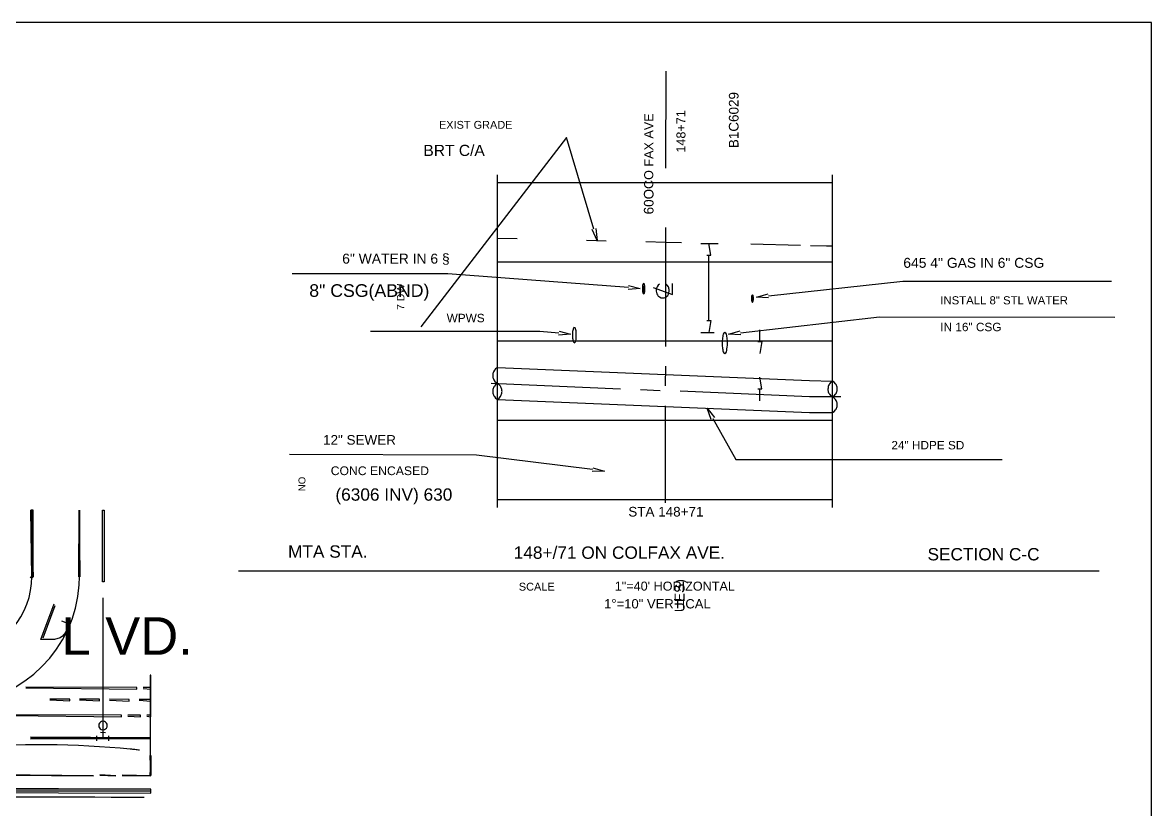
# Model space of a CAD drawing. Header units: feet. Extents: x 13 to 426, y 12 to 285.
# Drawn here: x 283.8 to 426.2, y 185.5 to 284.9 of the extents above; entities that cross this region are included whole.
import ezdxf
from ezdxf.enums import TextEntityAlignment as Align

# ---------------------------------------------------------------- set-up
doc = ezdxf.new("R2010")
doc.units = ezdxf.units.FT
for name, color, linetype in [('AGUA', 4, 'CONTINUOUS'), ('ALCANTARILLADO', 2, 'CONTINUOUS'), ('DRENAJE', 3, 'CONTINUOUS'), ('EJE_VIA', 7, 'CONTINUOUS'), ('TEXTO', 7, 'CONTINUOUS')]:
    doc.layers.add(name, color=color, linetype=linetype)
doc.styles.add('CAD_TEXT', font='Arial')

msp = doc.modelspace()

# ---------------------------------------------------------------- linework, layer by layer
at = {"layer": 'AGUA'}
msp.add_line((343.67, 254.7), (385.98, 254.7), dxfattribs=at)
for points in [[(374.35, 245.72), (391.88, 247.75), (421.58, 247.72)], [(282.79, 193.71), (284.13, 193.73), (285.46, 193.74), (286.8, 193.74), (288.13, 193.72), (289.47, 193.68), (290.8, 193.64), (292.13, 193.57), (293.44, 193.5), (294.76, 193.41), (296.06, 193.31), (297.34, 193.2), (297.49, 193.18), (297.64, 193.16), (297.78, 193.15), (297.93, 193.13), (298.07, 193.11), (298.22, 193.09), (298.37, 193.07), (298.51, 193.05)], [(282.48, 187.13), (284.55, 187.13), (286.63, 187.13), (288.71, 187.12), (290.78, 187.11), (292.86, 187.11), (294.93, 187.1), (297.01, 187.1), (299.08, 187.1)]]:
    msp.add_lwpolyline(points, dxfattribs=at)
at = {"layer": 'ALCANTARILLADO'}
msp.add_lwpolyline([(355.68, 228.45), (341.05, 230.3), (317.42, 230.35)], dxfattribs=at)
at = {"layer": 'DRENAJE'}
msp.add_lwpolyline([(370.87, 234.9), (373.77, 229.73), (407.4, 229.73)], dxfattribs=at)
at = {"layer": 'EJE_VIA'}
for p, q in [((426.22, 12.08), (426.22, 284.92)), ((364.95, 266.52), (364.97, 278.77)), ((343.67, 223.68), (343.67, 265.7)), ((385.98, 223.68), (385.98, 265.7)), ((343.67, 264.7), (385.98, 264.7)), ((364.92, 244.02), (364.93, 259.02)), ((343.67, 257.7), (346.15, 257.63)), ((354.9, 257.43), (357.4, 257.37)), ((369.37, 257.02), (371.55, 257.02)), ((375.67, 256.95), (381.92, 256.8)), ((370.37, 247.28), (370.37, 255.52)), ((369.37, 245.78), (371.05, 245.78)), ((376.78, 244.62), (376.78, 246.12)), ((343.67, 244.7), (385.98, 244.7)), ((364.9, 239.02), (364.92, 241.52)), ((342.9, 239.37), (359.23, 238.67)), ((361.73, 238.57), (364.23, 238.45)), ((376.78, 237.15), (376.78, 238.65)), ((364.88, 224.25), (364.9, 236.52)), ((343.67, 234.7), (385.98, 234.7)), ((343.67, 224.7), (385.98, 224.7)), ((284.78, 223.33), (285.07, 214.9)), ((284.78, 223.33), (284.92, 214.9)), ((290.88, 223.32), (290.97, 214.9)), ((290.88, 223.32), (290.92, 214.9)), ((311.02, 215.68), (419.62, 215.68)), ((293.9, 194.52), (293.92, 212.28)), ((286.07, 207.02), (287.72, 211.52)), ((286.35, 207.23), (287.85, 211.3)), ((293.57, 195.28), (294.22, 195.27)), ((293.13, 194.2), (293.13, 194.85)), ((293.13, 194.52), (294.65, 194.52)), ((294.65, 194.2), (294.65, 194.83))]:
    msp.add_line(p, q, dxfattribs=at)
for points in [[(426.22, 284.92), (12.6, 284.92), (12.6, 12.08)], [(355.85, 258.83), (352.38, 270.42), (334, 246.48)], [(356.08, 258.9), (356.28, 257.4), (355.62, 258.77)], [(362.4, 257.25), (364.88, 257.2), (366.92, 257.15)], [(370.12, 255.52), (370.62, 255.52), (370.37, 257.02)], [(383.17, 256.78), (385.2, 256.73), (385.98, 256.72)], [(360.2, 251.47), (337.4, 253.2), (317.77, 253.2)], [(377.87, 250.42), (394.85, 252.27), (421.17, 252.27)], [(360.22, 251.72), (361.68, 251.35), (360.17, 251.22)], [(362.13, 250.63), (362.23, 250.75), (362.27, 250.93), (362.28, 251.05), (362.3, 251.18), (362.3, 251.3), (362.3, 251.44), (362.29, 251.55), (362.27, 251.66), (362.25, 251.77), (362.23, 251.87), (362.1, 251.97), (362.03, 251.82), (362, 251.69), (361.98, 251.53), (361.97, 251.35), (361.98, 251.16), (361.99, 250.97), (362.03, 250.81), (362.07, 250.69), (362.19, 250.69), (362.24, 250.85), (362.26, 250.97), (362.26, 251.1), (362.26, 251.23), (362.25, 251.35), (362.23, 251.46), (362.18, 251.6), (362.08, 251.6), (362.02, 251.33), (362.02, 251.13), (362.02, 251.01), (362.02, 250.9), (362.05, 250.8), (362.08, 250.68)], [(363.32, 251.45), (365.77, 250.57), (365.77, 251.97)], [(364.12, 251.87), (363.97, 251.75), (363.82, 251.52), (363.75, 251.36), (363.72, 251.19), (363.71, 251.01), (363.74, 250.83), (363.79, 250.66), (363.87, 250.51), (363.98, 250.37), (364.12, 250.27), (364.35, 250.15), (364.73, 250.15), (364.84, 250.19), (365.03, 250.3), (365.17, 250.44), (365.27, 250.61), (365.33, 250.79), (365.35, 250.99), (365.35, 251.09), (365.34, 251.2), (365.33, 251.31), (365.3, 251.41), (365.27, 251.52), (365.12, 251.75), (364.97, 251.87)], [(375.87, 249.57), (375.93, 249.69), (375.94, 249.84), (375.95, 249.94), (375.94, 250.05), (375.91, 250.17), (375.81, 250.15), (375.79, 250.02), (375.78, 249.88), (375.79, 249.73), (375.82, 249.62), (375.93, 249.63), (375.96, 249.74), (375.98, 249.88), (375.99, 250.03), (375.98, 250.18), (375.97, 250.32), (375.95, 250.44), (375.88, 250.55), (375.79, 250.44), (375.76, 250.32), (375.74, 250.2), (375.73, 250.08), (375.74, 249.96), (375.75, 249.84), (375.78, 249.72), (375.82, 249.6)], [(377.88, 250.17), (376.37, 250.25), (377.83, 250.67)], [(370.12, 247.28), (370.62, 247.28), (370.37, 245.78)], [(351.42, 245.68), (349.02, 245.9), (327.68, 245.88)], [(351.45, 245.93), (352.92, 245.55), (351.4, 245.43)], [(353.38, 244.43), (353.53, 244.6), (353.57, 244.72), (353.6, 244.87), (353.63, 245.23), (353.63, 245.62), (353.62, 245.73), (353.61, 245.89), (353.6, 246), (353.58, 246.1), (353.54, 246.25), (353.48, 246.35), (353.33, 246.42), (353.25, 246.25), (353.22, 246.14), (353.19, 246.02), (353.17, 245.89), (353.15, 245.75), (353.14, 245.61), (353.14, 245.46), (353.14, 245.32), (353.15, 245.18), (353.16, 245.04), (353.18, 244.91), (353.2, 244.78), (353.23, 244.67), (353.3, 244.5)], [(372.38, 243.12), (372.5, 243.22), (372.57, 243.33), (372.62, 243.5), (372.65, 243.7), (372.68, 243.93), (372.7, 244.18), (372.72, 244.45), (372.7, 244.72), (372.68, 244.97), (372.62, 245.4), (372.57, 245.57), (372.5, 245.68), (372.38, 245.78), (372.25, 245.68), (372.18, 245.57), (372.13, 245.4), (372.07, 244.97), (372.05, 244.72), (372.03, 244.45), (372.04, 244.31), (372.05, 244.17), (372.06, 244.03), (372.07, 243.89), (372.09, 243.75), (372.11, 243.61), (372.14, 243.47), (372.18, 243.33), (372.25, 243.22), (372.38, 243.12)], [(374.38, 245.47), (372.85, 245.55), (374.32, 245.97)], [(376.53, 244.62), (377.03, 244.62), (376.78, 243.12)], [(343.67, 241.35), (343.45, 241.18), (343.29, 241.01), (343.17, 240.8), (343.13, 240.69), (343.1, 240.58), (343.08, 240.46), (343.08, 240.34), (343.08, 240.22), (343.1, 240.11), (343.13, 239.99), (343.17, 239.88), (343.22, 239.78), (343.36, 239.58), (343.67, 239.33), (343.45, 239.18), (343.29, 238.99), (343.22, 238.89), (343.17, 238.79), (343.13, 238.68), (343.1, 238.56), (343.08, 238.45), (343.08, 238.33), (343.08, 238.22), (343.1, 238.1), (343.13, 237.99), (343.17, 237.88), (343.22, 237.77), (343.29, 237.67), (343.45, 237.48), (343.67, 237.33), (343.88, 237.48), (344.05, 237.67), (344.11, 237.77), (344.16, 237.88), (344.2, 237.99), (344.23, 238.1), (344.25, 238.22), (344.26, 238.33), (344.25, 238.45), (344.23, 238.56), (344.2, 238.68), (344.16, 238.79), (344.11, 238.89), (344.05, 238.99), (343.88, 239.18), (343.67, 239.33)], [(343.67, 241.35), (383.07, 239.7), (385.98, 239.62)], [(376.53, 238.65), (377.03, 238.65), (376.78, 240.15)], [(385.98, 239.63), (385.75, 239.48), (385.59, 239.3), (385.53, 239.2), (385.48, 239.09), (385.44, 238.98), (385.41, 238.87), (385.4, 238.75), (385.39, 238.63), (385.39, 238.51), (385.41, 238.4), (385.44, 238.28), (385.48, 238.17), (385.53, 238.07), (385.59, 237.97), (385.75, 237.78), (385.98, 237.62)], [(385.98, 237.65), (386.18, 237.78), (386.35, 237.98), (386.42, 238.08), (386.47, 238.19), (386.51, 238.3), (386.54, 238.41), (386.56, 238.53), (386.56, 238.64), (386.56, 238.76), (386.54, 238.87), (386.51, 238.98), (386.47, 239.09), (386.42, 239.2), (386.35, 239.31), (386.18, 239.5), (385.98, 239.63)], [(387, 237.65), (383.07, 237.65), (366.73, 238.35)], [(343.67, 237.33), (383.07, 235.67), (385.98, 235.67)], [(385.98, 235.67), (386.18, 235.8), (386.35, 236), (386.42, 236.1), (386.47, 236.21), (386.52, 236.32), (386.55, 236.43), (386.57, 236.54), (386.57, 236.65), (386.57, 236.76), (386.55, 236.88), (386.52, 236.99), (386.48, 237.09), (386.42, 237.2), (386.36, 237.3), (386.18, 237.5), (385.98, 237.65)], [(370.65, 234.78), (370.13, 236.22), (371.08, 235.03)], [(355.72, 228.7), (357.18, 228.27), (355.65, 228.2)], [(284.77, 214.9), (284.92, 214.9), (284.78, 223.33)], [(285.07, 214.9), (284.93, 223.33), (284.78, 223.33)], [(284.78, 223.33), (284.92, 214.9), (285.07, 214.9)], [(285.07, 214.9), (285.08, 223.33), (284.93, 223.33)], [(290.87, 214.9), (290.88, 223.32)], [(290.88, 223.32), (290.92, 214.9)], [(290.97, 214.9), (290.93, 223.32)], [(290.97, 214.9), (290.98, 223.32)], [(293.83, 214.28), (293.83, 223.32), (294.03, 223.32), (294.03, 214.28), (293.83, 214.28)], [(274.87, 198.92), (275.87, 198.95), (277.35, 199.1), (278.8, 199.39), (280.19, 199.81), (281.53, 200.34), (282.81, 201), (284.02, 201.76), (285.15, 202.62), (286.2, 203.58), (287.17, 204.63), (288.03, 205.76), (288.8, 206.96), (289.46, 208.24), (290, 209.57), (290.43, 210.97), (290.72, 212.41), (290.88, 213.9), (290.92, 214.9)], [(274.88, 204.92), (275.72, 204.95), (276.62, 205.06), (277.49, 205.26), (278.34, 205.52), (279.15, 205.86), (279.92, 206.26), (280.65, 206.73), (281.34, 207.25), (281.97, 207.84), (282.56, 208.47), (283.08, 209.15), (283.55, 209.88), (283.96, 210.65), (284.3, 211.46), (284.57, 212.31), (284.76, 213.18), (284.88, 214.08), (284.92, 214.9)], [(285.07, 214.9), (284.98, 214.77), (284.83, 214.77), (284.77, 214.9)], [(288.65, 209.37), (289.2, 209.15), (289.35, 208.93), (289.4, 208.5), (289.17, 207.87), (288.8, 207.43), (288.5, 207.22), (287.78, 207.02), (286.07, 207.02)], [(299.9, 192.33), (299.95, 202.5), (299.85, 202.5), (299.85, 192.33)], [(284.15, 200.88), (298.15, 200.73), (298.15, 200.93), (284.15, 200.98)], [(298.95, 200.83), (299.95, 200.73), (299.95, 200.93), (298.95, 200.93)], [(298.95, 200.83), (299.95, 200.73), (299.95, 200.93), (298.95, 200.93)], [(287.2, 199.37), (289.7, 199.27), (289.7, 199.47), (287.2, 199.47)], [(290.95, 199.37), (293.45, 199.25), (293.45, 199.45), (290.95, 199.47)], [(294.7, 199.35), (297.2, 199.23), (297.2, 199.43), (294.7, 199.45)], [(298.45, 199.33), (299.95, 199.23), (299.95, 199.43), (298.45, 199.43)], [(298.45, 199.33), (299.95, 199.23), (299.95, 199.43), (298.45, 199.43)], [(282.22, 197.4), (296.22, 197.25), (296.22, 197.45), (282.22, 197.5)], [(294.43, 196.13), (294.42, 196.3), (294.33, 196.45), (294.22, 196.58), (294.07, 196.65), (293.9, 196.68), (293.73, 196.65), (293.58, 196.58), (293.47, 196.45), (293.38, 196.3), (293.37, 196.13), (293.38, 195.97), (293.46, 195.83), (293.56, 195.72), (293.68, 195.65), (293.82, 195.61), (293.96, 195.61), (294.1, 195.64), (294.22, 195.71), (294.33, 195.82), (294.42, 195.97), (294.43, 196.13)], [(297.02, 197.33), (298.62, 197.23), (298.62, 197.43), (297.02, 197.43)], [(297.02, 197.33), (298.62, 197.23), (298.62, 197.43), (297.02, 197.43)], [(299.42, 197.33), (299.95, 197.23), (299.95, 197.43), (299.42, 197.43)], [(299.42, 197.33), (299.95, 197.23), (299.95, 197.43), (299.42, 197.43)], [(284.75, 194.55), (299.95, 194.6), (284.75, 194.65)], [(284.75, 194.45), (299.95, 194.6), (284.75, 194.55)], [(284.75, 194.45), (299.95, 194.5)], [(299.95, 194.4), (284.75, 194.45)], [(299.95, 192.33), (299.83, 189.83)], [(299.95, 192.33), (299.93, 189.83), (299.85, 192.33)], [(276.72, 189.9), (292.72, 189.8), (276.72, 189.95)], [(293.52, 189.85), (295.52, 189.8), (293.52, 189.9)], [(293.52, 189.85), (295.52, 189.8), (293.52, 189.9)], [(296.32, 189.83), (299.95, 189.78), (296.32, 189.88)], [(296.32, 189.83), (299.95, 189.78), (296.32, 189.88)], [(136.58, 188.42), (299.95, 188.1), (136.58, 188.67)], [(136.58, 188.42), (136.58, 188.17), (299.95, 187.6), (299.95, 188.1), (136.58, 188.67), (136.58, 188.42)], [(136.58, 188.17), (299.95, 188.1), (136.58, 188.42)], [(136.58, 188.17), (299.95, 187.85), (299.95, 188.1)], [(299.95, 187.6), (299.95, 187.85), (136.58, 188.17)]]:
    msp.add_lwpolyline(points, dxfattribs=at)

# ---------------------------------------------------------------- texts
at = {"layer": 'TEXTO', "style": 'CAD_TEXT'}
for s, height, rotation, p in [('B1C6029', 1.216, 90, (373.5, 272.6)), ('148+71', 1.14, 90, (366.84, 271.17)), ('CO FAX AVE', 1.14, 90, (362.77, 268.67)), ('O09', 1.216, 270, (362.77, 262.3)), ('7 DW', 0.95, 90, (331.47, 250.27)), ('NO', 0.874, 90, (319.01, 226.64)), ('UES)', 1.254, 90, (366.67, 212.54))]:
    msp.add_text(s, height=height, rotation=rotation, dxfattribs=at).set_placement(p, align=Align.MIDDLE_CENTER)
for s, height, p in [('EXIST GRADE', 0.9879, (340.94, 272)), ('BRT C/A', 1.406, (338.21, 268.77)), ('6" WATER IN 6 §', 1.2539, (330.87, 255.1)), ('645 4" GAS IN 6" CSG', 1.2539, (403.8, 254.57)), ('8" CSG(ABND)', 1.5959, (327.51, 251.07)), ('INSTALL 8" STL WATER', 1.0259, (407.63, 249.84)), ('WPWS', 1.064, (339.67, 247.6)), ('IN 16" CSG', 1.064, (403.43, 246.47)), ('12" SEWER', 1.216, (326.27, 232.21)), ('24" HDPE SD', 1.0639, (398, 231.54)), ('CONC ENCASED', 1.1019, (328.84, 228.31)), ('(6306 INV) 630', 1.5579, (330.61, 225.31)), ('STA 148+71', 1.216, (364.94, 223.14)), ('MTA STA.', 1.558, (322.27, 218.11)), ('148+/71 ON COLFAX AVE.', 1.5579, (359.07, 217.97)), ('SECTION C-C', 1.5579, (405.03, 217.77)), ('SCALE', 0.988, (348.64, 213.67)), ('1"=40\' HORIZONTAL', 1.1399, (366.07, 213.74)), ('1°=10" VERTICAL', 1.1779, (363.87, 211.51)), ('L VD.', 4.75, (296.94, 207.44))]:
    msp.add_text(s, height=height, dxfattribs=at).set_placement(p, align=Align.MIDDLE_CENTER)

doc.saveas('drawing.dxf')
